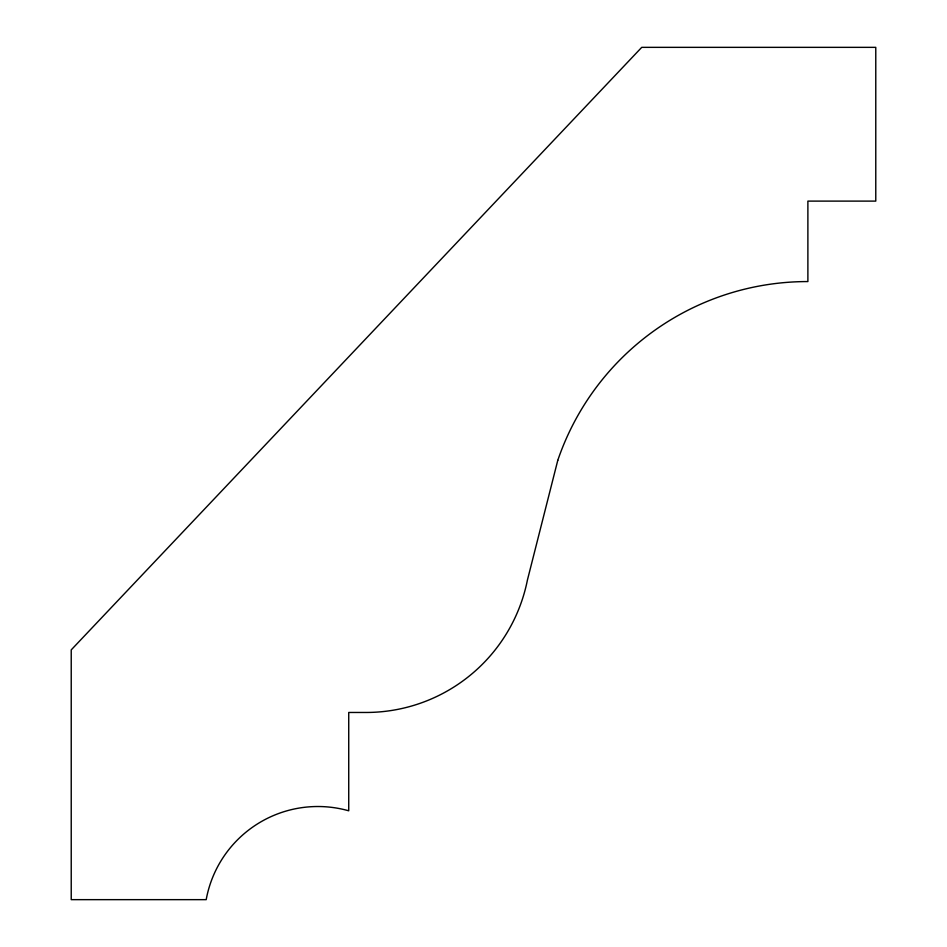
<?xml version="1.0" encoding="UTF-8"?>
<svg xmlns="http://www.w3.org/2000/svg" width="947" height="947" viewBox="0 0 947 947"><rect width="100%" height="100%" fill="white"/><g stroke="black" fill="none" stroke-linecap="round" stroke-linejoin="round"><path stroke-width="1.42" d="M557.771 460.36L527.396 580.156A164.589 164.589 0 0 1 364.82 712.464L348.733 712.464L348.733 810.798A113.498 113.498 0 0 0 206.197 899.65L71.226 899.65L71.226 649.879L641.735 47.35L875.774 47.35L875.774 201.107L807.886 201.107L807.886 281.567A263.882 263.882 0 0 0 557.771 460.36"/></g></svg>
